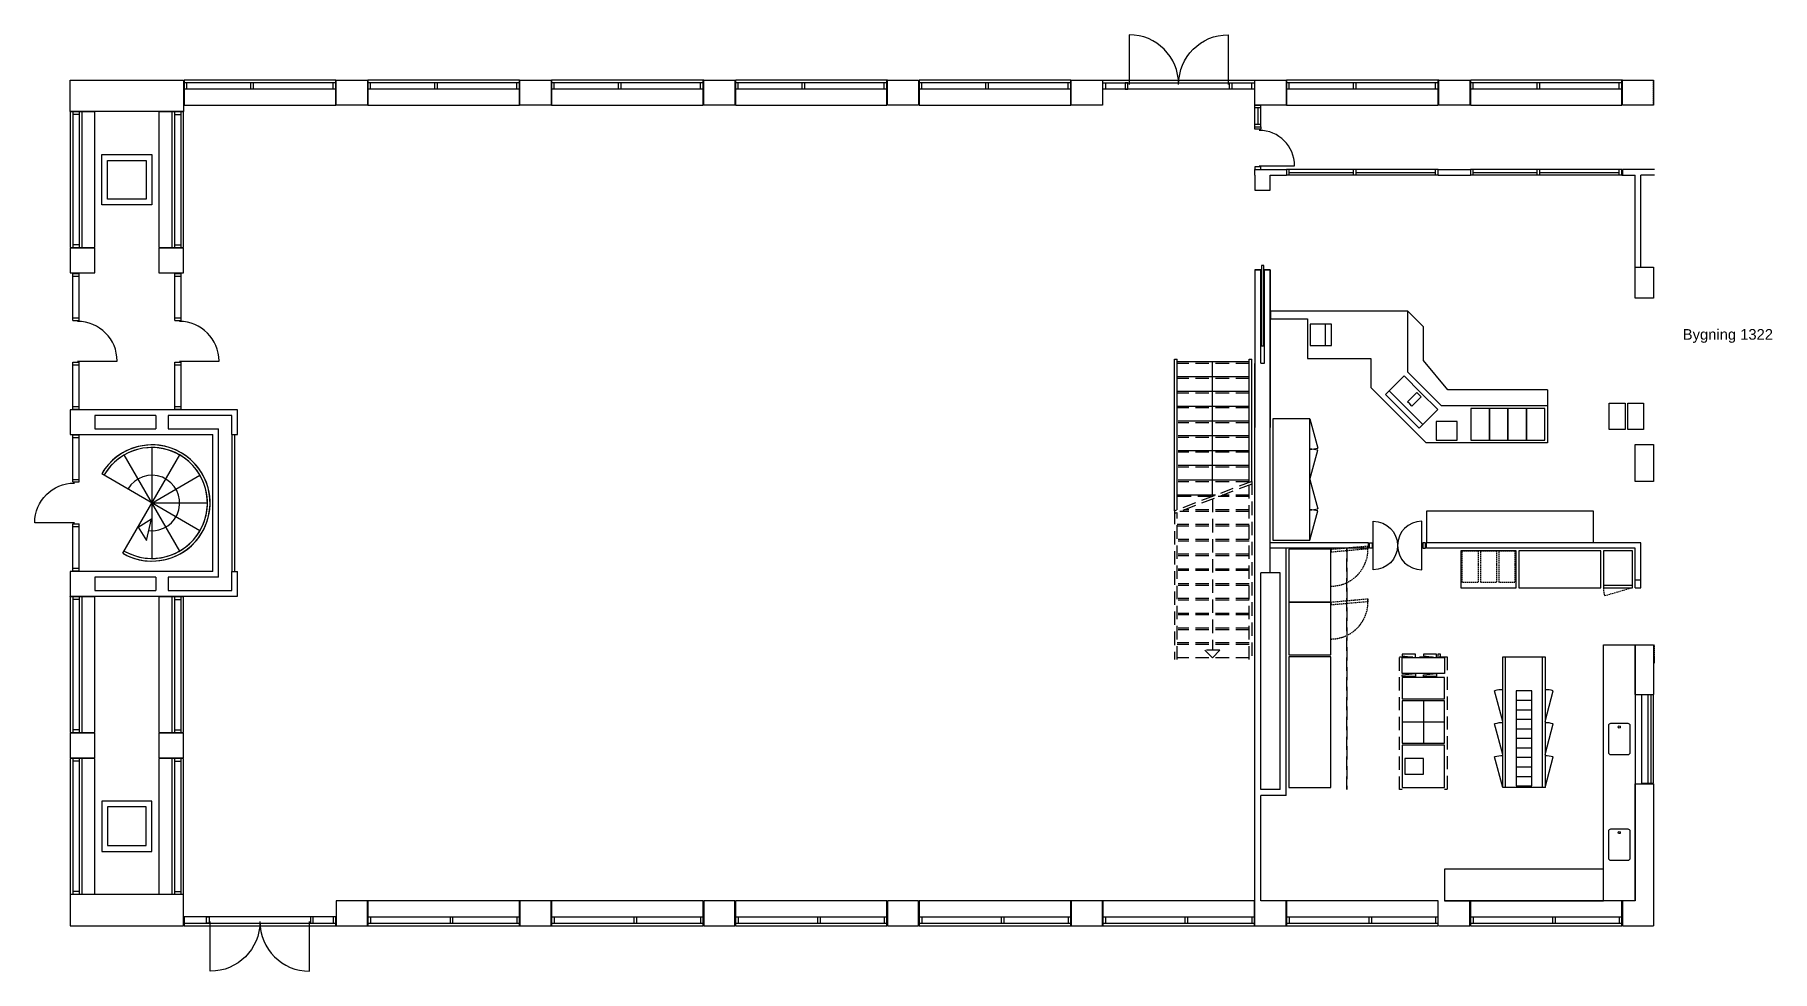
# Model space of a CAD drawing. Header units: millimetres. Extents: x -138892967 to -138860060, y 257717627 to 257735357.
import ezdxf

# ---------------------------------------------------------------- set-up
doc = ezdxf.new("R2010")
doc.units = ezdxf.units.MM
doc.header["$LTSCALE"] = 100
doc.linetypes.add('HIDDEN', pattern=[0.375, 0.25, -0.125])
doc.linetypes.add('HIDDENX2', pattern=[19.049999999999997, 12.7, -6.35])
for name, color, linetype in [('201', 7, 'Continuous'), ('202', 3, 'Continuous'), ('203', 2, 'Continuous'), ('214', 12, 'Continuous'), ('220', 12, 'Continuous'), ('301', 12, 'HIDDEN'), ('A10--T', 1, 'Continuous'), ('A21----', 7, 'Continuous'), ('a22--l-', 1, 'Continuous'), ('A22--U-', 3, 'Continuous'), ('A24----', 1, 'Continuous'), ('A312---', 2, 'Continuous'), ('A314-S-', 8, 'Continuous'), ('A321---', 1, 'Continuous'), ('A79-F--', 12, 'Continuous'), ('L80----', 8, 'Continuous')]:
    doc.layers.add(name, color=color, linetype=linetype)
doc.styles.add('ARIAL', font='arial.ttf')

# ---------------------------------------------------------------- blocks, each defined once
blk = doc.blocks.new('V289')
for p, q in [((10, 170.0000000000055), (2880, 170.0000000000055)), ((10, 50.00000000000546), (2880, 50.00000000000546)), ((59.99999999999272, 170.0000000000055), (59.99999999999272, 50.00000000000546)), ((1565, 169.9999999999982), (1565, 49.99999999999818)), ((1615, 169.9999999999982), (1615, 49.99999999999818)), ((2830, 169.9999999999982), (2830, 49.99999999999818))]:
    blk.add_line(p, q)
blk.add_lwpolyline([(2880, -1.819e-12), (2880, 469.9999999999982), (10, 469.9999999999982), (9.999999999992724, 5.457e-12)], close=True)
blk = doc.blocks.new('V169')
for p, q in [((-10, 110), (-1680, 110)), ((-10, 50), (-1680, 50))]:
    blk.add_line(p, q)
blk.add_lwpolyline([(-9.999999999992724, 7.276e-12), (-10, 230), (-1680, 230), (-1680, -7.276e-12)], close=True)
blk = doc.blocks.new('V259')
for p, q in [((9.999999999996362, 220.0000000000055), (2579.999999999996, 220.0000000000127)), ((9.999999999996362, 170.0000000000055), (2579.999999999996, 170.0000000000127)), ((9.999999999996362, 50.00000000000546), (2579.999999999996, 50.00000000001273)), ((59.99999999998909, 170.0000000000064), (59.99999999998909, 50.00000000000637)), ((2529.999999999996, 170.0000000000055), (2529.999999999996, 50.00000000000546))]:
    blk.add_line(p, q)
blk.add_lwpolyline([(2580, 5.457e-12), (2580, 470.0000000000055), (10, 469.9999999999982), (9.999999999992724, 5.457e-12)], close=True)
blk = doc.blocks.new('PIL')
for p, q in [((0, 0), (-212.1320343559637, -212.1320343559637)), ((0, 7.276e-12), (212.1320343559637, -212.1320343559564)), ((-212.1320343559637, -212.1320343559637), (212.1320343559746, -212.1320343559637))]:
    blk.add_line(p, q)
blk = doc.blocks.new('HV')
for points in [[(-235, -470, -0.4142135623730951), (-275, -430), (-275, -50), (275, -50), (275, -430, -0.4142135623730951), (235, -470)], [(-200.9562515292782, -420, -0.4689210488120354), (-220.6218916289799, -396.3582147963461), (-175, -150), (175, -150), (220.6218916289799, -396.3582147963461, -0.4689210488120356), (200.9562515292782, -420)]]:
    blk.add_lwpolyline(points, format="xyb", close=True)
blk = doc.blocks.new('D85V')
for points in [[(70000, 110042.4046834014), (20000, 110042.4046834014), (20000, 42.40468340140069), (70000, 42.40468340140069)], [(830000, 42.40468340140069), (780000, 42.40468340140069), (780000, 110042.4046834014), (830000, 110042.4046834014)]]:
    blk.add_lwpolyline(points, close=True)
blk.add_lwpolyline([(90000, 30042.4046834014), (90000, -639957.5953165987, 0.4142135623730951), (760000, 30042.4046834014)], format="xyb")

msp = doc.modelspace()

# ---------------------------------------------------------------- linework, layer by layer
at = {"layer": '201'}
for points in [[(-138862307.2756885, 257730366.7721266), (-138862657.2756885, 257730366.7721266), (-138862657.2756885, 257730956.7721266), (-138862307.2756885, 257730956.7721266)], [(-138862307.2756885, 257727596.7721266), (-138862307.2756885, 257726896.7721266), (-138862657.2756885, 257726896.7721266), (-138862657.2756885, 257727596.7721266)]]:
    msp.add_lwpolyline(points, close=True, dxfattribs=at)
at = {"layer": '202'}
for points in [[(-138890147.2756885, 257731316.7721266), (-138890617.2756885, 257731316.7721266), (-138890617.2756885, 257730846.7721266), (-138890147.2756885, 257730846.7721266), (-138890147.2756885, 257731316.7721266)], [(-138890147.2756885, 257722136.7721266), (-138890617.2756885, 257722136.7721266), (-138890617.2756885, 257721666.7721266), (-138890147.2756885, 257721666.7721266), (-138890147.2756885, 257722134.1457597)]]:
    msp.add_lwpolyline(points, dxfattribs=at)
at = {"layer": '203'}
for p, q in [((-138867707.2756885, 257725736.7721266), (-138869567.2756885, 257725736.7721266)), ((-138867707.2756885, 257725636.7721266), (-138869267.2756885, 257725636.7721266)), ((-138867707.2756885, 257725636.7721266), (-138867707.2756885, 257725736.7721266)), ((-138862547.2756885, 257725736.7721266), (-138866607.2756885, 257725736.7721266)), ((-138866607.2756885, 257725636.7721266), (-138866607.2756885, 257725736.7721266)), ((-138862657.2756885, 257725636.7721266), (-138866607.2756885, 257725636.7721266)), ((-138862657.2756885, 257724886.7721266), (-138862657.2756885, 257725636.7721266)), ((-138862547.2756885, 257724886.7721266), (-138862547.2756885, 257725736.7721266)), ((-138862657.2756885, 257724886.7721266), (-138862547.2756885, 257724886.7721266))]:
    msp.add_line(p, q, dxfattribs=at)
at = {"layer": '214'}
for p, q in [((-138891297.2756885, 257725539.1441824), (-138890222.2756885, 257727401.0988006)), ((-138890222.2756885, 257725582.4454526), (-138891272.2756885, 257727401.0988006)), ((-138890747.2756885, 257727541.7721266), (-138890747.2756885, 257725441.7721266)), ((-138889837.9490145, 257725966.7721266), (-138891699.9036326, 257727041.7721266)), ((-138890747.2756885, 257726491.7721266), (-138889837.9490145, 257727016.7721266)), ((-138889697.2756885, 257726491.7721266), (-138890747.2756885, 257726491.7721266))]:
    msp.add_line(p, q, dxfattribs=at)
for radius, start in [(1100, 240.0000004084816), (1050, 240.0000004084816), (525, 263.401598173177)]:
    msp.add_arc((-138890747.2756885, 257726491.7721266), radius, start, 150.0000004084816, dxfattribs=at)
at = {"layer": '301'}
for p, q in [((-138862307.2756885, 257734026.7721266), (-138862307.2756885, 257734496.7721266)), ((-138862287.2756885, 257723456.7721266), (-138862287.2756885, 257723806.7721266))]:
    msp.add_line(p, q, dxfattribs=at)
at = {"layer": 'A21----'}
for p, q in [((-138862657.2756885, 257732446.7721266), (-138862657.2756885, 257732576.7721266)), ((-138862547.2756885, 257732446.7721266), (-138862547.2756885, 257732696.7721266)), ((-138862287.2756885, 257732696.7721266), (-138862547.2756885, 257732696.7721266)), ((-138862657.2756885, 257730956.7721266), (-138862657.2756885, 257731476.7721266)), ((-138862547.2756885, 257730956.7721266), (-138862547.2756885, 257731476.7721266)), ((-138892297.2756885, 257728256.7721266), (-138892297.2756885, 257727786.7721266)), ((-138892297.2756885, 257725196.7721266), (-138892297.2756885, 257724726.7721266)), ((-138862657.2756885, 257722866.7721266), (-138862657.2756885, 257723806.7721266)), ((-138862657.2756885, 257723806.7721266), (-138862307.2756885, 257723806.7721266)), ((-138862307.2756885, 257723806.7721266), (-138862307.2756885, 257722866.7721266)), ((-138862287.2756885, 257723456.7721266), (-138862287.2756885, 257723566.7721266)), ((-138862657.2756885, 257722866.7721266), (-138862307.2756885, 257722866.7721266)), ((-138862657.2756885, 257721176.7721266), (-138862307.2756885, 257721176.7721266)), ((-138862657.2756885, 257718956.7721266), (-138862657.2756885, 257721176.7721266)), ((-138862307.2756885, 257721176.7721266), (-138862307.2756885, 257718486.7721266)), ((-138869267.2756885, 257718956.7721266), (-138869747.2756885, 257718956.7721266)), ((-138869267.2756885, 257718486.7721266), (-138869267.2756885, 257718956.7721266)), ((-138865787.2756885, 257718956.7721266), (-138866267.2756885, 257718956.7721266)), ((-138865787.2756885, 257718486.7721266), (-138865787.2756885, 257718956.7721266)), ((-138862897.2756885, 257718956.7721266), (-138862897.2756885, 257718486.7721266)), ((-138862657.2756885, 257718956.7721266), (-138862897.2756885, 257718956.7721266)), ((-138869857.2756885, 257718486.7721266), (-138869267.2756885, 257718486.7721266)), ((-138866377.2756885, 257718486.7721266), (-138865787.2756885, 257718486.7721266)), ((-138862897.2756885, 257718486.7721266), (-138862307.2756885, 257718486.7721266))]:
    msp.add_line(p, q, dxfattribs=at)
for points in [[(-138890147.2756885, 257733906.7721266), (-138892297.2756885, 257733906.7721266), (-138892297.2756885, 257734496.7721266), (-138890147.2756885, 257734496.7721266), (-138890147.2756885, 257733906.7721266)], [(-138887257.2756885, 257734496.7721266), (-138886667.2756885, 257734496.7721266), (-138886667.2756885, 257734026.7721266), (-138887257.2756885, 257734026.7721266), (-138887257.2756885, 257734496.7721266)], [(-138883777.2756885, 257734496.7721266), (-138883187.2756885, 257734496.7721266), (-138883187.2756885, 257734026.7721266), (-138883777.2756885, 257734026.7721266), (-138883777.2756885, 257734496.7721266)], [(-138880297.2756885, 257734496.7721266), (-138879707.2756885, 257734496.7721266), (-138879707.2756885, 257734026.7721266), (-138880297.2756885, 257734026.7721266), (-138880297.2756885, 257734496.7721266)], [(-138876817.2756885, 257734496.7721266), (-138876227.2756885, 257734496.7721266), (-138876227.2756885, 257734026.7721266), (-138876817.2756885, 257734026.7721266), (-138876817.2756885, 257734496.7721266)], [(-138873337.2756885, 257734496.7721266), (-138872747.2756885, 257734496.7721266), (-138872747.2756885, 257734026.7721266), (-138873337.2756885, 257734026.7721266), (-138873337.2756885, 257734496.7721266)], [(-138869857.2756885, 257734496.7721266), (-138869267.2756885, 257734496.7721266), (-138869267.2756885, 257734026.7721266), (-138869857.2756885, 257734026.7721266), (-138869857.2756885, 257734496.7721266)], [(-138866377.2756885, 257734496.7721266), (-138865787.2756885, 257734496.7721266), (-138865787.2756885, 257734026.7721266), (-138866377.2756885, 257734026.7721266), (-138866377.2756885, 257734496.7721266)], [(-138862897.2756885, 257734496.7721266), (-138862307.2756885, 257734496.7721266), (-138862307.2756885, 257734026.7721266), (-138862897.2756885, 257734026.7721266), (-138862897.2756885, 257734496.7721266)], [(-138891827.2756885, 257731316.7721266), (-138892297.2756885, 257731316.7721266), (-138892297.2756885, 257730846.7721266), (-138891827.2756885, 257730846.7721266), (-138891827.2756885, 257731314.1457597)], [(-138891827.2756885, 257722136.7721266), (-138892297.2756885, 257722136.7721266), (-138892297.2756885, 257721666.7721266), (-138891827.2756885, 257721666.7721266), (-138891827.2756885, 257722134.1457597)], [(-138890147.2756885, 257719076.7721266), (-138892297.2756885, 257719076.7721266), (-138892297.2756885, 257718486.7721266), (-138890147.2756885, 257718486.7721266), (-138890147.2756885, 257719076.7721266)], [(-138887257.2756885, 257718486.7721266), (-138886667.2756885, 257718486.7721266), (-138886667.2756885, 257718956.7721266), (-138887257.2756885, 257718956.7721266), (-138887257.2756885, 257718486.7721266)], [(-138883777.2756885, 257718486.7721266), (-138883187.2756885, 257718486.7721266), (-138883187.2756885, 257718956.7721266), (-138883777.2756885, 257718956.7721266), (-138883777.2756885, 257718486.7721266)], [(-138880297.2756885, 257718486.7721266), (-138879707.2756885, 257718486.7721266), (-138879707.2756885, 257718956.7721266), (-138880297.2756885, 257718956.7721266), (-138880297.2756885, 257718486.7721266)], [(-138876817.2756885, 257718486.7721266), (-138876227.2756885, 257718486.7721266), (-138876227.2756885, 257718956.7721266), (-138876817.2756885, 257718956.7721266), (-138876817.2756885, 257718486.7721266)], [(-138873337.2756885, 257718486.7721266), (-138872747.2756885, 257718486.7721266), (-138872747.2756885, 257718956.7721266), (-138873337.2756885, 257718956.7721266), (-138873337.2756885, 257718486.7721266)]]:
    msp.add_lwpolyline(points, dxfattribs=at)
for points in [[(-138862307.2756885, 257730366.7721266), (-138862657.2756885, 257730366.7721266), (-138862657.2756885, 257730956.7721266), (-138862307.2756885, 257730956.7721266)], [(-138862307.2756885, 257727596.7721266), (-138862307.2756885, 257726896.7721266), (-138862657.2756885, 257726896.7721266), (-138862657.2756885, 257727596.7721266)]]:
    msp.add_lwpolyline(points, close=True, dxfattribs=at)
at = {"layer": 'a22--l-'}
for p, q in [((-138862657.2756885, 257725036.7721266), (-138862657.2756885, 257725636.7721266)), ((-138862547.2756885, 257725036.7721266), (-138862547.2756885, 257725736.7721266)), ((-138862657.2756885, 257725036.7721266), (-138862547.2756885, 257725036.7721266))]:
    msp.add_line(p, q, dxfattribs=at)
at = {"layer": 'A22--U-'}
for p, q in [((-138869857.2756885, 257732806.7721266), (-138869257.2756885, 257732806.7721266)), ((-138869857.2756885, 257732806.7721266), (-138869257.2756885, 257732806.7721266)), ((-138869567.2756885, 257732696.7721266), (-138869257.2756885, 257732696.7721266)), ((-138869567.2756885, 257732696.7721266), (-138869257.2756885, 257732696.7721266)), ((-138866387.2756885, 257732806.7721266), (-138865777.2756885, 257732806.7721266)), ((-138866387.2756885, 257732696.7721266), (-138865777.2756885, 257732696.7721266)), ((-138862907.2756885, 257732696.7721266), (-138862657.2756885, 257732696.7721266)), ((-138862287.2756885, 257732806.7721266), (-138862897.2756885, 257732806.7721266)), ((-138862657.2756885, 257730956.7721266), (-138862657.2756885, 257732696.7721266)), ((-138862547.2756885, 257730956.7721266), (-138862547.2756885, 257732696.7721266)), ((-138862287.2756885, 257732696.7721266), (-138862547.2756885, 257732696.7721266)), ((-138869857.2756885, 257730906.7721266), (-138869857.2756885, 257729141.7721266)), ((-138869857.2756885, 257730906.7721266), (-138869747.2756885, 257730906.7721266)), ((-138869747.2756885, 257729141.2700621), (-138869747.2756885, 257730906.7721266)), ((-138869677.2756885, 257729141.2700621), (-138869677.2756885, 257730906.7721266)), ((-138869677.2756885, 257730906.7721266), (-138869567.2756885, 257730906.7721266)), ((-138869677.2756885, 257730906.7721266), (-138869567.2756885, 257730906.7721266)), ((-138869567.2756885, 257725636.7721266), (-138869567.2756885, 257730906.7721266)), ((-138869567.2756885, 257730906.7721266), (-138869567.2756885, 257729141.7721266)), ((-138869857.2756885, 257730426.7721266), (-138869857.2756885, 257728161.7721266)), ((-138869567.2756885, 257730426.7721266), (-138869567.2756885, 257728161.7721266)), ((-138869857.2756885, 257730126.7721266), (-138869857.2756885, 257727921.7721266)), ((-138869567.2756885, 257725166.7721266), (-138869567.2756885, 257730126.7721266)), ((-138869567.2756885, 257730126.7721266), (-138869567.2756885, 257727921.7721266)), ((-138869857.2756885, 257718486.7721266), (-138869857.2756885, 257729131.7721266)), ((-138869747.2756885, 257729141.2700621), (-138869677.2756885, 257729141.2700621)), ((-138889127.2756885, 257728256.7721266), (-138892297.2756885, 257728256.7721266)), ((-138892297.2756885, 257728256.7721266), (-138892297.2756885, 257727786.7721266)), ((-138889127.2756885, 257727786.7721266), (-138889127.2756885, 257728254.1457597)), ((-138890672.2756885, 257728146.7721266), (-138891827.2756885, 257728146.7721266)), ((-138891827.2756885, 257728146.7721266), (-138891827.2756885, 257727896.7721266)), ((-138890672.2756885, 257728146.7721266), (-138890672.2756885, 257727896.7721266)), ((-138889237.2756885, 257728146.7721266), (-138890442.2756885, 257728146.7721266)), ((-138890442.2756885, 257728146.7721266), (-138890442.2756885, 257727896.7721266)), ((-138889237.2756885, 257727786.7721266), (-138889237.2756885, 257728146.7721266)), ((-138892297.2756885, 257727786.7721266), (-138889597.2756885, 257727786.7721266)), ((-138891827.2756885, 257727896.7721266), (-138890672.2756885, 257727896.7721266)), ((-138890442.2756885, 257727896.7721266), (-138889487.2756885, 257727896.7721266)), ((-138889597.2756885, 257725196.7721266), (-138889597.2756885, 257727786.7721266)), ((-138889487.2756885, 257725086.7721266), (-138889487.2756885, 257727896.7721266)), ((-138889237.2756885, 257727786.7721266), (-138889127.2756885, 257727786.7721266)), ((-138869267.2756885, 257725636.7721266), (-138869567.2756885, 257725636.7721266)), ((-138869267.2756885, 257725636.7721266), (-138869567.2756885, 257725636.7721266)), ((-138869267.2756885, 257720956.7721266), (-138869267.2756885, 257725636.7721266)), ((-138889597.2756885, 257725196.7721266), (-138892297.2756885, 257725196.7721266)), ((-138892297.2756885, 257725196.7721266), (-138892297.2756885, 257724726.7721266)), ((-138890672.2756885, 257725086.7721266), (-138891827.2756885, 257725086.7721266)), ((-138891827.2756885, 257725086.7721266), (-138891827.2756885, 257724836.7721266)), ((-138890672.2756885, 257725086.7721266), (-138890672.2756885, 257724836.7721266)), ((-138889487.2756885, 257725086.7721266), (-138890442.2756885, 257725086.7721266)), ((-138890442.2756885, 257725086.7721266), (-138890442.2756885, 257724836.7721266)), ((-138889237.2756885, 257725196.7721266), (-138889127.2756885, 257725196.7721266)), ((-138889237.2756885, 257724836.7721266), (-138889237.2756885, 257725196.7721266)), ((-138889127.2756885, 257724726.7721266), (-138889127.2756885, 257725196.7721266)), ((-138869747.2756885, 257721066.7721266), (-138869747.2756885, 257725166.7721266)), ((-138869377.2756885, 257725166.7721266), (-138869747.2756885, 257725166.7721266)), ((-138869377.2756885, 257725166.7721266), (-138869747.2756885, 257725166.7721266)), ((-138869377.2756885, 257721066.7721266), (-138869377.2756885, 257725166.7721266)), ((-138892297.2756885, 257724726.7721266), (-138889127.2756885, 257724726.7721266)), ((-138891827.2756885, 257724836.7721266), (-138890672.2756885, 257724836.7721266)), ((-138890442.2756885, 257724836.7721266), (-138889237.2756885, 257724836.7721266)), ((-138862657.2756885, 257722866.7721266), (-138862657.2756885, 257723806.7721266)), ((-138862657.2756885, 257723806.7721266), (-138862307.2756885, 257723806.7721266)), ((-138862307.2756885, 257723806.7721266), (-138862307.2756885, 257722866.7721266)), ((-138862287.2756885, 257723456.7721266), (-138862287.2756885, 257723566.7721266)), ((-138862657.2756885, 257722866.7721266), (-138862307.2756885, 257722866.7721266)), ((-138869377.2756885, 257721066.7721266), (-138869747.2756885, 257721066.7721266)), ((-138869267.2756885, 257720956.7721266), (-138869747.2756885, 257720956.7721266)), ((-138869747.2756885, 257718956.7721266), (-138869747.2756885, 257720956.7721266))]:
    msp.add_line(p, q, dxfattribs=at)
for points in [[(-138891697.2756885, 257732136.7721266), (-138891697.2756885, 257733086.7721266), (-138890747.2756885, 257733086.7721266), (-138890747.2756885, 257732136.7721266)], [(-138891587.2756885, 257732246.7721266), (-138891587.2756885, 257732976.7721266), (-138890857.2756885, 257732976.7721266), (-138890857.2756885, 257732246.7721266)], [(-138891697.2756885, 257720846.7721266), (-138891697.2756885, 257719896.7721266), (-138890747.2756885, 257719896.7721266), (-138890747.2756885, 257720846.7721266)], [(-138891587.2756885, 257720736.7721266), (-138891587.2756885, 257720006.7721266), (-138890857.2756885, 257720006.7721266), (-138890857.2756885, 257720736.7721266)]]:
    msp.add_lwpolyline(points, close=True, dxfattribs=at)
for points in [[(-138869857.2756885, 257732696.7721266), (-138869857.2756885, 257732806.7721266)], [(-138869857.2756885, 257732696.7721266), (-138869857.2756885, 257732806.7721266)], [(-138869857.2756885, 257732696.7721266), (-138869857.2756885, 257732416.7721266), (-138869567.2756885, 257732416.7721266), (-138869567.2756885, 257732696.7721266)], [(-138862897.2756885, 257732806.7721266), (-138862897.2756876, 257732696.7721247)], [(-138890147.2756885, 257731316.7721266), (-138890617.2756885, 257731316.7721266), (-138890617.2756885, 257730846.7721266), (-138890147.2756885, 257730846.7721266), (-138890147.2756885, 257731316.7721266)], [(-138869747.2756885, 257730906.7721266), (-138869857.2756885, 257730906.7721266), (-138869857.2756885, 257729131.7721266)], [(-138869567.2756885, 257730906.7721266), (-138869677.2756885, 257730906.7721266)], [(-138890147.2756885, 257722136.7721266), (-138890617.2756885, 257722136.7721266), (-138890617.2756885, 257721666.7721266), (-138890147.2756885, 257721666.7721266), (-138890147.2756885, 257722134.1457597)]]:
    msp.add_lwpolyline(points, dxfattribs=at)
at = {"layer": 'A24----'}
for p, q in [((-138869967.2756885, 257729161.7721266), (-138871332.2756885, 257729161.7721266)), ((-138870662.2756885, 257726620.2336651), (-138870662.2756885, 257729161.7721266)), ((-138869967.2756885, 257728881.7721266), (-138871332.2756885, 257728881.7721266)), ((-138869967.2756885, 257728601.7721266), (-138871332.2756885, 257728601.7721266)), ((-138869967.2756885, 257728321.7721266), (-138871332.2756885, 257728321.7721266)), ((-138869967.2756885, 257728041.7721266), (-138871312.2756885, 257728041.7721266)), ((-138869967.2756885, 257727761.7721266), (-138871312.2756885, 257727761.7721266)), ((-138891297.2756885, 257725539.1441824), (-138890222.2756885, 257727401.0988006)), ((-138890222.2756885, 257725582.4454526), (-138891272.2756885, 257727401.0988006)), ((-138890747.2756885, 257727541.7721266), (-138890747.2756885, 257725441.7721266)), ((-138869967.2756885, 257727481.7721266), (-138871312.2756885, 257727481.7721266)), ((-138889837.9490145, 257725966.7721266), (-138891699.9036326, 257727041.7721266)), ((-138890747.2756885, 257726491.7721266), (-138889837.9490145, 257727016.7721266)), ((-138869967.2756885, 257727201.7721266), (-138871312.2756885, 257727201.7721266)), ((-138869967.2756885, 257726921.7721266), (-138871312.2756885, 257726921.7721266)), ((-138870606.5614028, 257726641.7721266), (-138871332.2756885, 257726641.7721266)), ((-138889697.2756885, 257726491.7721266), (-138890747.2756885, 257726491.7721266))]:
    msp.add_line(p, q, dxfattribs=at)
at = {"layer": 'A24----', "linetype": 'HIDDENX2', "ltscale": 0.2}
for p, q in [((-138869967.2756885, 257729131.7721266), (-138871332.2756885, 257729131.7721266)), ((-138869967.2756885, 257728851.7721266), (-138871332.2756885, 257728851.7721266)), ((-138869967.2756885, 257728571.7721266), (-138871332.2756885, 257728571.7721266)), ((-138869967.2756885, 257728291.7721266), (-138871332.2756885, 257728291.7721266)), ((-138869967.2756885, 257728011.7721266), (-138871312.2756885, 257728011.7721266)), ((-138869967.2756885, 257727731.7721266), (-138871312.2756885, 257727731.7721266)), ((-138869967.2756885, 257727451.7721266), (-138871312.2756885, 257727451.7721266)), ((-138869967.2756885, 257727171.7721266), (-138871312.2756885, 257727171.7721266)), ((-138870684.1634436, 257726611.7721266), (-138871332.2756885, 257726611.7721266)), ((-138869967.2756885, 257726891.7721266), (-138871312.2756885, 257726891.7721266)), ((-138869967.2298091, 257726611.7721266), (-138870554.8267089, 257726611.7721266)), ((-138869967.2293622, 257726641.7721266), (-138870477.2246681, 257726641.7721266)), ((-138869967.23398, 257726331.7721266), (-138871279.1124232, 257726331.7721266)), ((-138869967.2335331, 257726361.7721266), (-138871201.5103824, 257726361.7721266)), ((-138869967.2381508, 257726051.7721266), (-138871332.2233773, 257726051.7721266)), ((-138869967.2377039, 257726081.7721266), (-138871332.2227546, 257726081.7721266)), ((-138869967.2418748, 257725801.7721266), (-138871312.2756885, 257725801.7721266)), ((-138869967.2423217, 257725771.7721266), (-138871312.2756885, 257725771.7721266)), ((-138869967.2460456, 257725521.7721266), (-138871312.2756885, 257725521.7721266)), ((-138869967.2464925, 257725491.7721266), (-138871312.2756885, 257725491.7721266)), ((-138869967.2502165, 257725241.7721266), (-138871312.2756885, 257725241.7721266)), ((-138869967.2506634, 257725211.7721266), (-138871312.2756885, 257725211.7721266)), ((-138869967.2543873, 257724961.7721266), (-138871312.2756885, 257724961.7721266)), ((-138869967.2548342, 257724931.7721266), (-138871312.2756885, 257724931.7721266)), ((-138869967.2585582, 257724681.7721266), (-138871312.2756885, 257724681.7721266)), ((-138869967.2590051, 257724651.7721266), (-138871312.2756885, 257724651.7721266)), ((-138869967.262729, 257724401.7721266), (-138871312.2756885, 257724401.7721266)), ((-138869967.2631759, 257724371.7721266), (-138871312.2756885, 257724371.7721266)), ((-138869967.2668999, 257724121.7721266), (-138871312.2756885, 257724121.7721266)), ((-138869967.2673468, 257724091.7721266), (-138871312.2756885, 257724091.7721266)), ((-138869967.2715176, 257723811.7721266), (-138871332.2698761, 257723811.7721266)), ((-138869967.2710707, 257723841.7721266), (-138871332.2692534, 257723841.7721266)), ((-138869967.2752416, 257723561.7721266), (-138871332.2750657, 257723561.7721266))]:
    msp.add_line(p, q, dxfattribs=at)
at = {"layer": 'A24----', "ltscale": 0.2}
for points in [[(-138871382.2756885, 257726341.8904698), (-138871382.2756885, 257729211.7721266)], [(-138871332.2756885, 257726360.8900053), (-138871332.2756885, 257729211.7721266)], [(-138869967.2756885, 257726879.5773248), (-138869967.2756885, 257729211.7721266)], [(-138869917.2756885, 257726898.5768603), (-138869917.2756885, 257729211.7721266)]]:
    msp.add_lwpolyline(points, dxfattribs=at)
at = {"layer": 'A24----', "linetype": 'HIDDENX2', "ltscale": 0.2}
for points in [[(-138871382.2756885, 257729211.7721266), (-138871332.2756885, 257729211.7721266)], [(-138869967.2756885, 257729211.7721266), (-138869917.2756885, 257729211.7721266)], [(-138869917.2756885, 257726898.5768603), (-138871382.2756885, 257726341.8904698)], [(-138869917.2756885, 257726848.5768603), (-138871382.2756885, 257726291.8904698)], [(-138869967.275728, 257723529.1175078), (-138869967.2265644, 257726829.5959915)], [(-138869917.2756885, 257726898.5768603), (-138869917.2756885, 257723529.1175078)], [(-138871382.2756885, 257726341.8904698), (-138871382.2756885, 257723529.1175078)], [(-138871332.2757436, 257723529.1175078), (-138871332.217998, 257726310.9119272)], [(-138870662.2756885, 257726570.2336651), (-138870662.2756885, 257723703.1934828)]]:
    msp.add_lwpolyline(points, dxfattribs=at)
msp.add_lwpolyline([(-138870803.6970447, 257723703.1934828), (-138870662.2756885, 257723561.7721266), (-138870520.8543322, 257723703.1934828)], close=True, dxfattribs=at)
at = {"layer": 'A24----'}
for radius, start in [(1100, 240.0000000004012), (1050, 240.0000000004012), (525, 263.4015983349864)]:
    msp.add_arc((-138890747.2756885, 257726491.7721266), radius, start, 150.0000000011414, dxfattribs=at)
at = {"layer": 'A312---'}
for p, q in [((-138872737.2756885, 257734446.7721266), (-138869867.2756885, 257734446.7721266)), ((-138869857.2756885, 257733616.7616982), (-138869857.2756885, 257734026.7721266)), ((-138869857.2756885, 257734026.7721266), (-138869747.2756885, 257734026.7721266)), ((-138869857.2756885, 257733976.7721266), (-138869747.2756885, 257733976.7721266)), ((-138869747.2756885, 257733616.7616982), (-138869747.2756885, 257734026.7721266)), ((-138869857.2756885, 257733666.7616982), (-138869747.2756885, 257733666.7616982)), ((-138866387.2756885, 257732806.7721266), (-138869257.2756885, 257732806.7721266)), ((-138866387.2756885, 257732696.7721266), (-138869257.2756885, 257732696.7721266)), ((-138869207.2756885, 257732696.7721266), (-138869207.2756885, 257732806.7721266)), ((-138869207.2756885, 257732696.7721266), (-138869207.2756885, 257732806.7721266)), ((-138867992.2756885, 257732696.7721266), (-138867992.2756885, 257732806.7721266)), ((-138867942.2756885, 257732696.7721266), (-138867942.2756885, 257732806.7721266)), ((-138866437.2756885, 257732696.7721266), (-138866437.2756885, 257732806.7721266)), ((-138862907.2756885, 257732806.7721266), (-138865777.2756885, 257732806.7721266)), ((-138862907.2756885, 257732696.7721266), (-138865777.2756885, 257732696.7721266)), ((-138865727.2756885, 257732696.7721266), (-138865727.2756885, 257732806.7721266)), ((-138864512.2756885, 257732696.7721266), (-138864512.2756885, 257732806.7721266)), ((-138864462.2756885, 257732696.7721266), (-138864462.2756885, 257732806.7721266)), ((-138862957.2756885, 257732696.7721266), (-138862957.2756885, 257732806.7721266)), ((-138890137.2756885, 257718536.7721266), (-138887267.2756885, 257718536.7721266))]:
    msp.add_line(p, q, dxfattribs=at)
for points in [[(-138871302.2756885, 257734416.7721266, 0.4142135623730951), (-138872242.2756885, 257735356.7721266), (-138872242.2756885, 257734416.7721266)], [(-138871302.2756885, 257734416.7721266, -0.4142135623730951), (-138870362.2756885, 257735356.7721266), (-138870362.2756885, 257734416.7721266)], [(-138888702.2756885, 257718566.7721266, -0.4142135623730951), (-138889642.2756885, 257717626.7721266), (-138889642.2756885, 257718566.7721266)], [(-138888702.2756885, 257718566.7721266, 0.4142135623730951), (-138887762.2756885, 257717626.7721266), (-138887762.2756885, 257718566.7721266)]]:
    msp.add_lwpolyline(points, format="xyb", dxfattribs=at)
for points in [[(-138872737.2756885, 257734326.7721266), (-138872737.2756885, 257734496.7721266), (-138869867.2756885, 257734496.7721266), (-138869867.2756885, 257734326.7721266)], [(-138872312.2756885, 257734326.7721266), (-138872262.2756885, 257734326.7721266), (-138872262.2756885, 257734446.7721266), (-138872312.2756885, 257734446.7721266)], [(-138870292.2756885, 257734326.7721266), (-138870342.2756885, 257734326.7721266), (-138870342.2756885, 257734446.7721266), (-138870292.2756885, 257734446.7721266)], [(-138890137.2756885, 257718656.7721266), (-138890137.2756885, 257718486.7721266), (-138887267.2756885, 257718486.7721266), (-138887267.2756885, 257718656.7721266)], [(-138889712.2756885, 257718656.7721266), (-138889662.2756885, 257718656.7721266), (-138889662.2756885, 257718536.7721266), (-138889712.2756885, 257718536.7721266)], [(-138887692.2756885, 257718656.7721266), (-138887742.2756885, 257718656.7721266), (-138887742.2756885, 257718536.7721266), (-138887692.2756885, 257718536.7721266)]]:
    msp.add_lwpolyline(points, close=True, dxfattribs=at)
for points in [[(-138872687.2756885, 257734326.7721266), (-138872737.2756885, 257734326.7721266), (-138872737.2756885, 257734446.7721266), (-138872687.2756885, 257734446.7721266), (-138872687.2756885, 257734326.7721266)], [(-138869917.2756885, 257734326.7721266), (-138869917.2756885, 257734446.7721266), (-138869867.2756885, 257734446.7721266), (-138869867.2756885, 257734326.7721266), (-138869917.2756885, 257734326.7721266)], [(-138869802.2756885, 257733976.7721266), (-138869802.2756885, 257733666.7616982)], [(-138869857.2756885, 257733616.7616982), (-138869747.2756885, 257733616.7616982)], [(-138869257.2756885, 257732806.7721266), (-138869257.2756885, 257732696.7721266)], [(-138869257.2756885, 257732806.7721266), (-138869257.2756885, 257732696.7721266)], [(-138869207.2756885, 257732751.7721266), (-138867992.2756885, 257732751.7721266)], [(-138867942.2756885, 257732751.7721266), (-138866437.2756885, 257732751.7721266)], [(-138866387.2756885, 257732696.7721266), (-138866387.2756885, 257732806.7721266)], [(-138865777.2756885, 257732806.7721266), (-138865777.2756885, 257732696.7721266)], [(-138865727.2756885, 257732751.7721266), (-138864512.2756885, 257732751.7721266)], [(-138864462.2756885, 257732751.7721266), (-138862957.2756885, 257732751.7721266)], [(-138862907.2756885, 257732696.7721266), (-138862907.2756885, 257732806.7721266)], [(-138887317.2756885, 257718656.7721266), (-138887317.2756885, 257718536.7721266), (-138887267.2756885, 257718536.7721266), (-138887267.2756885, 257718656.7721266), (-138887317.2756885, 257718656.7721266)]]:
    msp.add_lwpolyline(points, dxfattribs=at)
at = {"layer": 'A314-S-'}
for p, q in [((-138869207.2756885, 257732706.7721266), (-138869207.2756885, 257732756.7721266)), ((-138862957.2756885, 257732706.7721266), (-138862957.2756885, 257732756.7721266)), ((-138892247.2756885, 257729949.3984939), (-138892247.2756885, 257730839.3984939)), ((-138892247.2756885, 257730789.3984939), (-138892127.2756885, 257730789.3984939)), ((-138892127.2756885, 257729949.3984939), (-138892127.2756885, 257730839.3984939)), ((-138890317.2756885, 257729949.3984936), (-138890317.2756885, 257730839.3984936)), ((-138890317.2756885, 257730789.3984936), (-138890197.2756885, 257730789.3984936)), ((-138890197.2756885, 257729949.3984936), (-138890197.2756885, 257730839.3984936)), ((-138892247.2756885, 257729999.3984939), (-138892127.2756885, 257729999.3984939)), ((-138892247.2756885, 257729949.3984939), (-138892127.2756885, 257729949.3984939)), ((-138890317.2756885, 257729999.3984936), (-138890197.2756885, 257729999.3984936)), ((-138890317.2756885, 257729949.3984936), (-138890197.2756885, 257729949.3984936)), ((-138892247.2756885, 257729159.3984939), (-138892127.2756885, 257729159.3984939)), ((-138892247.2756885, 257728269.3984939), (-138892247.2756885, 257729159.3984939)), ((-138892247.2756885, 257729109.3984939), (-138892127.2756885, 257729109.3984939)), ((-138892127.2756885, 257728269.3984939), (-138892127.2756885, 257729159.3984939)), ((-138890317.2756885, 257729159.3984936), (-138890197.2756885, 257729159.3984936)), ((-138890317.2756885, 257728269.3984936), (-138890317.2756885, 257729159.3984936)), ((-138890317.2756885, 257729109.3984936), (-138890197.2756885, 257729109.3984936)), ((-138890197.2756885, 257728269.3984936), (-138890197.2756885, 257729159.3984936)), ((-138892247.2756885, 257728319.3984939), (-138892127.2756885, 257728319.3984939)), ((-138890317.2756885, 257728319.3984936), (-138890197.2756885, 257728319.3984936)), ((-138892247.2756885, 257726889.3984939), (-138892247.2756885, 257727779.3984939)), ((-138892247.2756885, 257727729.3984939), (-138892127.2756885, 257727729.3984939)), ((-138892127.2756885, 257726889.3984939), (-138892127.2756885, 257727779.3984939)), ((-138892247.2756885, 257726939.3984939), (-138892127.2756885, 257726939.3984939)), ((-138892247.2756885, 257726889.3984939), (-138892127.2756885, 257726889.3984939)), ((-138892247.2756885, 257726099.3984939), (-138892127.2756885, 257726099.3984939)), ((-138892247.2756885, 257725209.3984939), (-138892247.2756885, 257726099.3984939)), ((-138892247.2756885, 257726049.3984939), (-138892127.2756885, 257726049.3984939)), ((-138892127.2756885, 257725209.3984939), (-138892127.2756885, 257726099.3984939)), ((-138892247.2756885, 257725259.3984939), (-138892127.2756885, 257725259.3984939))]:
    msp.add_line(p, q, dxfattribs=at)
for points in [[(-138892247.2756885, 257730839.3984939), (-138892127.2756885, 257730839.3984939)], [(-138890317.2756885, 257730839.3984936), (-138890197.2756885, 257730839.3984936)], [(-138892247.2756885, 257728269.3984939), (-138892127.2756885, 257728269.3984939)], [(-138890317.2756885, 257728269.3984936), (-138890197.2756885, 257728269.3984936)], [(-138892247.2756885, 257727779.3984939), (-138892127.2756885, 257727779.3984939)], [(-138889237.2756885, 257727786.7721266), (-138889237.2756885, 257725196.7721266)], [(-138889187.2756885, 257727786.7721266), (-138889187.2756885, 257725196.7721266)], [(-138892247.2756885, 257725209.3984939), (-138892127.2756885, 257725209.3984939)]]:
    msp.add_lwpolyline(points, dxfattribs=at)
for points in [[(-138892157.2756885, 257729179.3984939), (-138891407.2756885, 257729179.3984939, 0.414213562373093), (-138892157.2756885, 257729929.3984939)], [(-138890227.2756885, 257729179.3984936), (-138889477.2756885, 257729179.3984936, 0.414213562373093), (-138890227.2756885, 257729929.3984936)], [(-138892217.2756885, 257726119.3984939), (-138892967.2756885, 257726119.3984939, -0.414213562373093), (-138892217.2756885, 257726869.3984939)]]:
    msp.add_lwpolyline(points, format="xyb", dxfattribs=at)
at = {"layer": 'A321---'}
for points in [[(-138869692.2756885, 257729469.7640422), (-138869692.2756885, 257730990.2661068), (-138869732.2756885, 257730990.2661068), (-138869732.2756885, 257729469.7640422)], [(-138867687.2756885, 257725636.7721266), (-138867687.2756885, 257725736.7721266), (-138867637.2756885, 257725736.7721266), (-138867637.2756885, 257725636.7721266)], [(-138866627.2756885, 257725636.7721266), (-138866627.2756885, 257725736.7721266), (-138866677.2756885, 257725736.7721266), (-138866677.2756885, 257725636.7721266)]]:
    msp.add_lwpolyline(points, close=True, dxfattribs=at)
for points in [[(-138867617.2756885, 257725226.7721266), (-138867617.2756885, 257726146.7721266, -1), (-138867617.2756885, 257725226.7721266, -1)], [(-138866697.2756885, 257725226.7721266), (-138866697.2756885, 257726146.7721266, 1), (-138866697.2756885, 257725226.7721266, 1)]]:
    msp.add_lwpolyline(points, format="xyb", dxfattribs=at)
at = {"layer": 'A79-F--'}
for points in [[(-138864317.2756885, 257728331.7721266), (-138866325.8795854, 257728331.7721266), (-138866962.2756885, 257728968.1682297), (-138866962.2756885, 257730126.7721266), (-138869562.2756885, 257730126.7721266), (-138869562.2756885, 257729976.7721266), (-138868862.2756885, 257729976.7721266), (-138868862.2756885, 257729226.7721266), (-138867662.2756885, 257729226.7721266), (-138867662.2756885, 257728678.218736)], [(-138868812.2756885, 257729879.2721266), (-138868812.2756885, 257729474.2721266), (-138868407.2756885, 257729474.2721266), (-138868407.2756885, 257729879.2721266), (-138868812.2756885, 257729879.2721266)], [(-138868519.7756885, 257729474.2721266), (-138868519.7756885, 257729879.2721266)], [(-138866962.2756885, 257730126.7721266), (-138866662.2756885, 257729826.7721266)], [(-138864317.2756885, 257728631.7721266), (-138866201.6155167, 257728631.7721266), (-138866662.2756885, 257729192.4322984), (-138866662.2756885, 257729826.7721266)], [(-138866615.8290791, 257727631.7721266), (-138867662.2756885, 257728678.218736)], [(-138867315.8290791, 257728614.6148391), (-138866679.432976, 257727978.218736)], [(-138864317.2756885, 257728631.7721266), (-138864317.2756885, 257727631.7721266), (-138866615.8290791, 257727631.7721266)], [(-138865417.2756885, 257727681.7721266), (-138865417.2756885, 257728281.7721266), (-138865767.2756885, 257728281.7721266), (-138865767.2756885, 257727681.7721266), (-138865417.2756885, 257727681.7721266)], [(-138865067.2756885, 257727681.7721266), (-138865067.2756885, 257728281.7721266), (-138865417.2756885, 257728281.7721266), (-138865417.2756885, 257727681.7721266), (-138865067.2756885, 257727681.7721266)], [(-138864717.2756885, 257727681.7721266), (-138864717.2756885, 257728281.7721266), (-138865067.2756885, 257728281.7721266), (-138865067.2756885, 257727681.7721266), (-138864717.2756885, 257727681.7721266)], [(-138864367.2756885, 257727681.7721266), (-138864367.2756885, 257728281.7721266), (-138864717.2756885, 257728281.7721266), (-138864717.2756885, 257727681.7721266), (-138864367.2756885, 257727681.7721266)], [(-138863147.2756885, 257728381.7721266), (-138862847.2756885, 257728381.7721266), (-138862847.2756885, 257727881.7721266), (-138863147.2756885, 257727881.7721266), (-138863147.2756885, 257728381.7721266)], [(-138862797.2756885, 257728381.7721266), (-138862497.2756885, 257728381.7721266), (-138862497.2756885, 257727881.7721266), (-138862797.2756885, 257727881.7721266), (-138862797.2756885, 257728381.7721266)], [(-138869517.2756885, 257725786.7721266), (-138868817.2756885, 257725786.7721266), (-138868817.2756885, 257728086.7721266), (-138869517.2756885, 257728086.7721266), (-138869517.2756885, 257725786.7721266)], [(-138868817.2756885, 257728086.7721266), (-138868668.4547375, 257727531.3647765)], [(-138866025.8795854, 257727681.7721266), (-138866025.8795854, 257728031.7721266), (-138866425.8795854, 257728031.7721266), (-138866425.8795854, 257727681.7721266), (-138866025.8795854, 257727681.7721266)], [(-138868817.2756885, 257726936.7721266), (-138868668.4547375, 257727492.1794767)], [(-138868817.2756885, 257726936.7721266), (-138868668.4547375, 257726381.3647765)], [(-138868817.2756885, 257725786.7721266), (-138868668.4547375, 257726342.1794767)], [(-138863447.2756885, 257725736.7721266), (-138863447.2756885, 257726336.7721266), (-138866607.2756885, 257726336.7721266), (-138866607.2756885, 257725736.7721266)], [(-138869217.2756885, 257725616.7721266), (-138869217.2756885, 257724616.7721266), (-138868417.2756885, 257724616.7721266), (-138868417.2756885, 257725616.7721266), (-138869217.2756885, 257725616.7721266)], [(-138864907.2756885, 257725586.7721266), (-138865957.2756885, 257725586.7721266), (-138865957.2756885, 257724886.7721266), (-138864907.2756885, 257724886.7721266), (-138864907.2756885, 257725586.7721266)], [(-138863307.2756885, 257725586.7721266), (-138864857.2756885, 257725586.7721266), (-138864857.2756885, 257724886.7721266), (-138863307.2756885, 257724886.7721266), (-138863307.2756885, 257725586.7721266)], [(-138862707.2756885, 257725586.7721266), (-138863257.2756885, 257725586.7721266), (-138863257.2756885, 257724886.7721266), (-138862707.2756885, 257724886.7721266), (-138862707.2756885, 257725586.7721266)], [(-138869217.2756885, 257724616.7721266), (-138869217.2756885, 257723616.7721266), (-138868417.2756885, 257723616.7721266), (-138868417.2756885, 257724616.7721266), (-138869217.2756885, 257724616.7721266)], [(-138863254.353708, 257724936.6866739), (-138862707.2756885, 257724936.6866739)], [(-138866817.2756885, 257723566.7721266), (-138866817.2756885, 257723626.7721266), (-138867067.2756885, 257723626.7721266), (-138867067.2756885, 257723596.7721266), (-138866817.2756885, 257723566.7721266)], [(-138866417.2756885, 257723566.7721266), (-138866417.2756885, 257723626.7721266), (-138866667.2756885, 257723626.7721266), (-138866667.2756885, 257723596.7721266), (-138866417.2756885, 257723566.7721266)], [(-138866342.2756885, 257723566.7721266), (-138866342.2756885, 257723626.7721266), (-138866392.2756885, 257723626.7721266), (-138866392.2756885, 257723566.7721266)], [(-138869217.2756885, 257723576.7721266), (-138869217.2756885, 257721106.7721266), (-138868417.2756885, 257721106.7721266), (-138868417.2756885, 257723576.7721266), (-138869217.2756885, 257723576.7721266)], [(-138865162.2756885, 257721106.7721266), (-138865162.2756885, 257723576.7721266), (-138864362.2756885, 257723576.7721266), (-138864362.2756885, 257721106.7721266), (-138865162.2756885, 257721106.7721266)], [(-138865112.2756885, 257721106.7721266), (-138865112.2756885, 257723576.7721266)], [(-138864412.2756885, 257721106.7721266), (-138864412.2756885, 257723576.7721266)], [(-138866817.2756885, 257723266.7721266), (-138866817.2756885, 257723206.7721266), (-138867067.2756885, 257723206.7721266), (-138867067.2756885, 257723236.7721266), (-138866817.2756885, 257723266.7721266)], [(-138867067.2756885, 257723186.7721266), (-138867067.2756885, 257722786.7721266), (-138866267.2756885, 257722786.7721266), (-138866267.2756885, 257723186.7721266), (-138867067.2756885, 257723186.7721266)], [(-138866417.2756885, 257723266.7721266), (-138866417.2756885, 257723206.7721266), (-138866667.2756885, 257723206.7721266), (-138866667.2756885, 257723236.7721266), (-138866417.2756885, 257723266.7721266)], [(-138867067.2756885, 257722746.7721266), (-138867067.2756885, 257721946.7721266), (-138866267.2756885, 257721946.7721266), (-138866267.2756885, 257722746.7721266), (-138867067.2756885, 257722746.7721266)], [(-138866667.2756885, 257722746.7721266), (-138866667.2756885, 257721946.7721266)], [(-138865162.2756885, 257722356.7721266), (-138865317.5671155, 257722936.3276224)], [(-138864912.2756885, 257722936.7721266), (-138864912.2756885, 257721136.7721266), (-138864612.2756885, 257721136.7721266), (-138864612.2756885, 257722936.7721266), (-138864912.2756885, 257722936.7721266)], [(-138864912.2756885, 257722756.7721266), (-138864612.2756885, 257722756.7721266)], [(-138864362.2756885, 257722356.7721266), (-138864206.9842614, 257722936.3276224)], [(-138867067.2756885, 257722346.7721266), (-138866267.2756885, 257722346.7721266)], [(-138865162.2756885, 257721731.7721266), (-138865317.5671155, 257722311.3276224)], [(-138864912.2756885, 257722576.7721266), (-138864612.2756885, 257722576.7721266)], [(-138864912.2756885, 257722396.7721266), (-138864612.2756885, 257722396.7721266)], [(-138864362.2756885, 257721731.7721266), (-138864206.9842614, 257722311.3276224)], [(-138864912.2756885, 257722216.7721266), (-138864612.2756885, 257722216.7721266)], [(-138864912.2756885, 257722036.7721266), (-138864612.2756885, 257722036.7721266)], [(-138867067.2756885, 257721906.7721266), (-138867067.2756885, 257721106.7721266), (-138866267.2756885, 257721106.7721266), (-138866267.2756885, 257721906.7721266), (-138867067.2756885, 257721906.7721266)], [(-138867017.2756885, 257721656.7721266), (-138867017.2756885, 257721356.7721266), (-138866667.2756885, 257721356.7721266), (-138866667.2756885, 257721656.7721266), (-138867017.2756885, 257721656.7721266)], [(-138865162.2756885, 257721106.7721266), (-138865317.5671155, 257721686.3276224)], [(-138864912.2756885, 257721856.7721266), (-138864612.2756885, 257721856.7721266)], [(-138864912.2756885, 257721676.7721266), (-138864612.2756885, 257721676.7721266)], [(-138864362.2756885, 257721106.7721266), (-138864206.9842614, 257721686.3276224)], [(-138864912.2756885, 257721496.7721266), (-138864612.2756885, 257721496.7721266)], [(-138864912.2756885, 257721316.7721266), (-138864612.2756885, 257721316.7721266)], [(-138866267.2756885, 257718956.7721266), (-138863257.2756885, 257718956.7721266), (-138863257.2756885, 257719556.7721266), (-138866267.2756885, 257719556.7721266), (-138866267.2756885, 257718956.7721266)], [(-138865667.2756885, 257718956.7721266), (-138866267.2756885, 257718956.7721266)]]:
    msp.add_lwpolyline(points, dxfattribs=at)
for points in [[(-138866714.7883151, 257728579.2595), (-138867032.9863666, 257728897.4575515), (-138867386.5397572, 257728543.9041609), (-138866750.1436541, 257727907.5080579), (-138866396.5902635, 257728261.0614485), (-138866714.7883151, 257728579.2595)], [(-138866926.9203494, 257728367.1274657), (-138866969.3467563, 257728409.5538725), (-138866792.570061, 257728586.3305678), (-138866707.7172472, 257728501.4777541), (-138866884.4939425, 257728324.7010588), (-138866926.9203494, 257728367.1274657)], [(-138863257.2756885, 257718956.7721266), (-138863257.2756885, 257723806.7721266), (-138862657.2756885, 257723806.7721266), (-138862657.2756885, 257718956.7721266), (-138863257.2756885, 257718956.7721266)], [(-138867067.2756885, 257723266.7721266), (-138867067.2756885, 257723566.7721266), (-138866267.2756885, 257723566.7721266), (-138866267.2756885, 257723266.7721266)]]:
    msp.add_lwpolyline(points, close=True, dxfattribs=at)
at = {"layer": 'A79-F--', "linetype": 'HIDDEN'}
for points in [[(-138868417.2756885, 257725616.7721266), (-138867719.9393998, 257725677.7811465)], [(-138868417.2756885, 257725616.7721266), (-138868412.9179013, 257725566.9623917)], [(-138868412.9179013, 257725566.9623917), (-138867715.5816127, 257725627.9714116)], [(-138867719.9393998, 257725677.7811465), (-138867715.5816127, 257725627.9714116)], [(-138865932.2756885, 257725586.7721266), (-138865632.2756885, 257725586.7721266), (-138865632.2756885, 257724986.7721266), (-138865932.2756885, 257724986.7721266), (-138865932.2756885, 257725586.7721266)], [(-138865582.2756885, 257725586.7721266), (-138865282.2756885, 257725586.7721266), (-138865282.2756885, 257724986.7721266), (-138865582.2756885, 257724986.7721266), (-138865582.2756885, 257725586.7721266)], [(-138865232.2756885, 257725586.7721266), (-138864932.2756885, 257725586.7721266), (-138864932.2756885, 257724986.7721266), (-138865232.2756885, 257724986.7721266), (-138865232.2756885, 257725586.7721266)], [(-138868417.2756885, 257724616.7721266), (-138867719.9393998, 257724677.7811465)], [(-138868417.2756885, 257724616.7721266), (-138868412.9179013, 257724566.9623917)], [(-138868412.9179013, 257724566.9623917), (-138867715.5816127, 257724627.9714116)], [(-138867719.9393998, 257724677.7811465), (-138867715.5816127, 257724627.9714116)], [(-138862707.2756885, 257724886.7721266), (-138863236.8311842, 257724731.4806995)]]:
    msp.add_lwpolyline(points, dxfattribs=at)
at = {"layer": 'A79-F--'}
for points in [[(-138863157.2756885, 257721761.7721266), (-138863157.2756885, 257722281.7721266, -0.414213562373095), (-138863117.2756885, 257722321.7721266), (-138862797.2756885, 257722321.7721266, -0.414213562373095), (-138862757.2756885, 257722281.7721266), (-138862757.2756885, 257721761.7721266, -0.414213562373095), (-138862797.2756885, 257721721.7721266), (-138863117.2756885, 257721721.7721266, -0.414213562373095)], [(-138863157.2756885, 257719761.7721266), (-138863157.2756885, 257720281.7721266, -0.414213562373095), (-138863117.2756885, 257720321.7721266), (-138862797.2756885, 257720321.7721266, -0.414213562373095), (-138862757.2756885, 257720281.7721266), (-138862757.2756885, 257719761.7721266, -0.414213562373095), (-138862797.2756885, 257719721.7721266), (-138863117.2756885, 257719721.7721266, -0.414213562373095)]]:
    msp.add_lwpolyline(points, format="xyb", close=True, dxfattribs=at)
for centre in [(-138862957.2756885, 257722251.7721266), (-138862957.2756885, 257720251.7721266)]:
    msp.add_circle(centre, 20, dxfattribs=at)
for centre, radius, start, end in [((-138868817.2756885, 257728086.7721266), 575, 270, 285.0000001200559), ((-138868817.2756885, 257726936.7721266), 575, 74.99999987994416, 90), ((-138868817.2756885, 257726936.7721266), 575, 270, 285.0000001200559), ((-138868817.2756885, 257725786.7721266), 575, 74.99999987994416, 90), ((-138865162.2756885, 257722356.7721266), 600, 90, 105.0000001200559), ((-138864362.2756885, 257722356.7721266), 600, 74.99999987994416, 90), ((-138865162.2756885, 257721731.7721266), 600, 90, 105.0000001200559), ((-138864362.2756885, 257721731.7721266), 600, 74.99999987994416, 90), ((-138865162.2756885, 257721106.7721266), 600, 90, 105.0000001200559), ((-138864362.2756885, 257721106.7721266), 600, 74.99999987994416, 90)]:
    msp.add_arc(centre, radius, start, end, dxfattribs=at)
at = {"layer": 'A79-F--', "linetype": 'HIDDEN'}
for centre, radius, start, end in [((-138868417.2756885, 257725616.7721266), 700, 270, 4.999999283774455), ((-138868417.2756885, 257724616.7721266), 700, 270, 4.999999283774455), ((-138862657.2756885, 257724886.7721266), 600, 180, 195.0000001200558)]:
    msp.add_arc(centre, radius, start, end, dxfattribs=at)
at = {"layer": 'L80----', "linetype": 'HIDDEN', "ltscale": 10}
msp.add_lwpolyline([(-138868117.2756885, 257721066.7721266), (-138868117.2756885, 257725636.7721266)], close=True, dxfattribs=at)
msp.add_lwpolyline([(-138867067.2756885, 257721066.7721266), (-138867117.2756885, 257721066.7721266), (-138867117.2756885, 257723576.7721266), (-138866217.2756885, 257723576.7721266), (-138866217.2756885, 257721066.7721266), (-138866267.2756885, 257721066.7721266)], dxfattribs=at)

# ---------------------------------------------------------------- block references
at = {"layer": '214', "xscale": 0.0009999989564597, "yscale": 0.0009999871253967, "zscale": 0.0009999989564597, "rotation": 76.69680695397035}
msp.add_blockref('PIL', (-138891009.7756885, 257726037.1087896), dxfattribs=at)
at = {"layer": '220', "xscale": 0.0009999871253967, "yscale": 0.0009999871253967, "zscale": 0.001}
msp.add_blockref('HV', (-138866282.2756885, 257725636.7721266), dxfattribs=at)
at = {"layer": 'A24----', "rotation": 76.69666710873493}
msp.add_blockref('PIL', (-138891009.7756885, 257726037.1087896), dxfattribs=at)
at = {"layer": 'A312---', "xscale": 0.0009999871253967, "yscale": 0.0009999871253967, "zscale": 0.001}
for name, p, rotation in [('V289', (-138887257.2756885, 257734496.7721266), 180), ('V289', (-138883777.2756885, 257734496.7721266), 180), ('V289', (-138880297.2756885, 257734496.7721266), 180), ('V289', (-138876817.2756885, 257734496.7721266), 180), ('V289', (-138873337.2756885, 257734496.7721266), 180), ('V289', (-138866377.2756885, 257734496.7721266), 180), ('V289', (-138862897.2756885, 257734496.7721266), 180), ('V259', (-138892297.2756885, 257724726.7721266), 270), ('V169', (-138862307.2756885, 257722866.7721266), 90)]:
    msp.add_blockref(name, p, dxfattribs=dict(at, rotation=rotation))
for p in [(-138886667.2756885, 257718486.7721266), (-138883187.2756885, 257718486.7721266)]:
    msp.add_blockref('V289', p, dxfattribs=at)
at = {"layer": 'A314-S-'}
for name, p, rotation in [('V289', (-138887257.2756885, 257734496.7721266), 180), ('V289', (-138883777.2756885, 257734496.7721266), 180), ('V289', (-138880297.2756885, 257734496.7721266), 180), ('V289', (-138876817.2756885, 257734496.7721266), 180), ('V289', (-138873337.2756885, 257734496.7721266), 180), ('V289', (-138866377.2756885, 257734496.7721266), 180), ('V289', (-138862897.2756885, 257734496.7721266), 180), ('V259', (-138892297.2756885, 257733906.7721266), 270), ('V259', (-138890147.2756885, 257731316.7721266), 90), ('V259', (-138892297.2756885, 257724726.7721266), 270), ('V259', (-138890147.2756885, 257722136.7721266), 90), ('V169', (-138862307.2756885, 257722866.7721266), 90), ('V259', (-138892297.2756885, 257721666.7721266), 270), ('V259', (-138890147.2756885, 257719076.7721266), 90)]:
    msp.add_blockref(name, p, dxfattribs=dict(at, rotation=rotation))
for p in [(-138886667.2756885, 257718486.7721266), (-138883187.2756885, 257718486.7721266), (-138879707.2756885, 257718486.7721266), (-138876227.2756885, 257718486.7721266), (-138872747.2756885, 257718486.7721266), (-138869267.2756885, 257718486.7721266), (-138865787.2756885, 257718486.7721266)]:
    msp.add_blockref('V289', p, dxfattribs=at)
at = {"layer": 'A321---', "xscale": 0.0009999871253967, "yscale": 0.0009999871253967, "zscale": 0.001, "rotation": 90}
msp.add_blockref('D85V', (-138869747.2347005, 257732786.7723841), dxfattribs=at)

# ---------------------------------------------------------------- texts
at = {"layer": 'A10--T', "insert": (-138861754.6367263, 257729783.916997), "char_height": 200, "attachment_point": 1, "style": 'ARIAL'}
msp.add_mtext_dynamic_manual_height_columns('Bygning 1322', width=2016.190558969975, gutter_width=12.5, heights=[0], dxfattribs=at)

doc.saveas('drawing.dxf')
